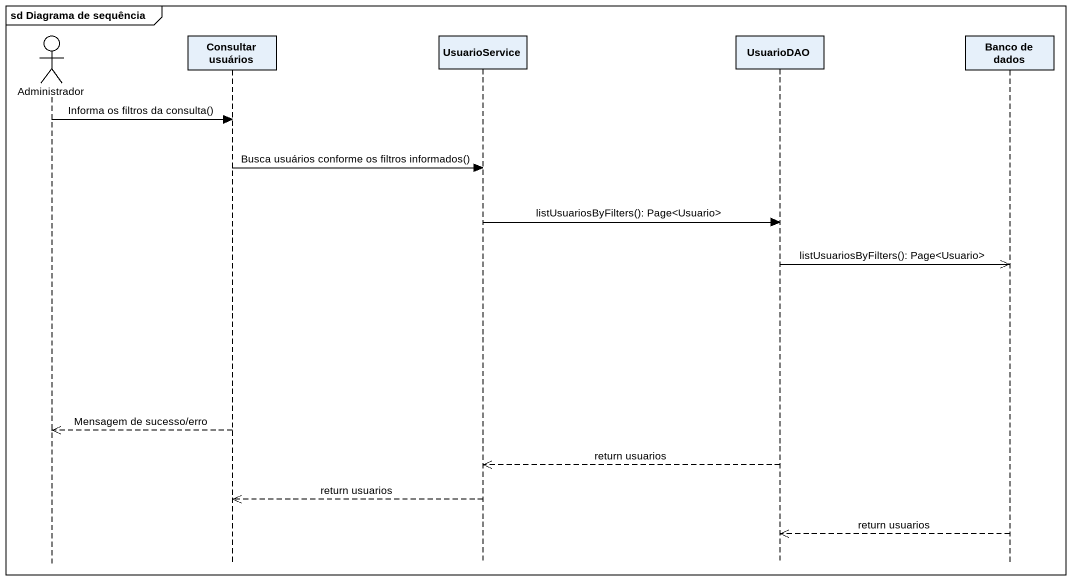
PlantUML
@startuml
mainframe sd Diagrama de sequência
hide footbox
actor Administrador
participant "Consultar usuários" as Consultar_usuários
participant UsuarioService
participant UsuarioDAO
participant "Banco de dados" as Banco_de_dados

Administrador -> Consultar_usuários : Informa os filtros da consulta()
Consultar_usuários -> UsuarioService : Busca usuários conforme os filtros informados()
UsuarioService -> UsuarioDAO : listUsuariosByFilters(): Page<Usuario>
UsuarioDAO ->> Banco_de_dados : listUsuariosByFilters(): Page<Usuario>
Consultar_usuários -->> Administrador : Mensagem de sucesso/erro
UsuarioDAO -->> UsuarioService : return usuarios
UsuarioService -->> Consultar_usuários : return usuarios
Banco_de_dados -->> UsuarioDAO : return usuarios
@enduml
